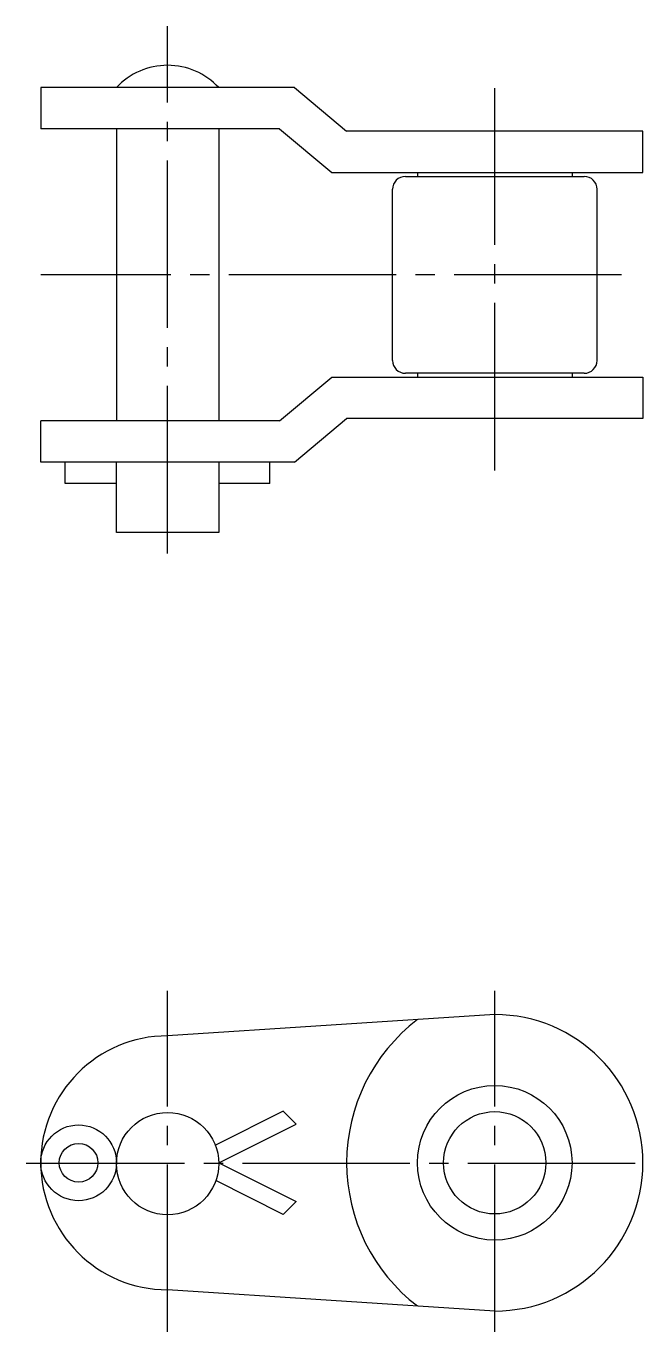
# Model space of a CAD drawing. Extents: x 17 to 176, y 18 to 154.
# Drawn here: x 128.5 to 176.4, y 52.7 to 154.1 of the extents above; entities outside this region: 2.
import ezdxf

# ---------------------------------------------------------------- set-up
doc = ezdxf.new("R2010")
doc.units = 0
doc.linetypes.add('CENTER', pattern=[17.5, 13, -1.5, 1.5, -1.5])
doc.layers.get('0').update_dxf_attribs({"linetype": 'CONTINUOUS'})
doc.layers.add('CENTER', color=1, linetype='CENTER')

msp = doc.modelspace()

# ---------------------------------------------------------------- linework, layer by layer
at = {"color": 7, "linetype": 'CONTINUOUS'}
for p, q in [((149.34, 149.28), (129.64, 149.28)), ((129.64, 149.28), (129.64, 146.08)), ((149.34, 149.28), (153.39, 145.89)), ((148.18, 146.08), (129.64, 146.08)), ((135.52, 146.08), (135.52, 123.42)), ((143.46, 146.08), (143.46, 123.42)), ((148.18, 146.08), (152.23, 142.69)), ((176.39, 145.89), (153.39, 145.89)), ((176.39, 142.69), (176.39, 145.89)), ((152.23, 142.69), (176.39, 142.69)), ((157.95, 142.39), (171.83, 142.39)), ((158.89, 142.69), (158.89, 142.39)), ((170.89, 142.69), (170.89, 142.39)), ((156.95, 128.11), (156.95, 141.39)), ((172.83, 128.11), (172.83, 141.39)), ((148.18, 123.42), (152.23, 126.81)), ((152.23, 126.81), (176.39, 126.81)), ((171.83, 127.11), (157.95, 127.11)), ((158.89, 127.11), (158.89, 126.81)), ((170.89, 127.11), (170.89, 126.81)), ((176.39, 126.81), (176.39, 123.61)), ((129.64, 120.22), (129.64, 123.42)), ((148.18, 123.42), (129.65, 123.42)), ((149.34, 120.22), (153.39, 123.61)), ((176.39, 123.61), (153.39, 123.61)), ((149.34, 120.22), (129.64, 120.22)), ((131.55, 118.56), (131.55, 120.22)), ((135.52, 114.75), (135.52, 120.22)), ((143.46, 120.22), (143.46, 114.75)), ((147.43, 118.56), (147.43, 120.22)), ((135.52, 118.56), (131.55, 118.56)), ((147.43, 118.56), (143.46, 118.56)), ((143.46, 114.75), (135.52, 114.75)), ((164.89, 77.35), (139.49, 75.7)), ((148.46, 69.85), (143.2, 67.22)), ((149.46, 68.85), (148.46, 69.85)), ((143.46, 65.85), (149.46, 68.85)), ((146.46, 67.35), (146.46, 67.35)), ((144.96, 66.6), (144.96, 66.6)), ((143.46, 65.85), (149.46, 62.85)), ((148.46, 61.85), (143.23, 64.47)), ((149.46, 62.85), (148.46, 61.85)), ((164.89, 54.35), (139.49, 56))]:
    msp.add_line(p, q, dxfattribs=at)
for centre, radius in [((164.89, 65.85), 6), ((139.49, 65.79), 3.97), ((164.89, 65.85), 3.97), ((132.58, 65.85), 2.94), ((132.58, 65.85), 1.5)]:
    msp.add_circle(centre, radius, dxfattribs=at)
for centre, radius, start, end in [((139.49, 145.59), 5.42, 42.9052, 137.0948), ((157.95, 141.39), 1, 90, 180), ((171.83, 141.39), 1, 0, 90), ((157.95, 128.11), 1, 180, 270), ((171.83, 128.11), 1, 270, 0), ((164.89, 65.85), 11.5, 270, 90), ((167.36, 65.85), 13.97, 127.324, 232.676), ((139.49, 65.85), 9.85, 90, 270)]:
    msp.add_arc(centre, radius, start, end, dxfattribs=at)
at = {"layer": 'CENTER', "color": 1, "linetype": 'CENTER'}
for p, q in [((139.49, 113.13), (139.49, 154.05)), ((164.89, 119.57), (164.89, 149.23)), ((174.74, 134.75), (129.64, 134.75)), ((139.49, 52.73), (139.49, 79.2)), ((164.89, 52.73), (164.89, 79.2)), ((175.8, 65.79), (128.51, 65.79))]:
    msp.add_line(p, q, dxfattribs=at)

# ---------------------------------------------------------------- texts
at = {"color": 7, "linetype": 'CONTINUOUS'}
for p in [(17.39, 32.63), (17.39, 17.63)]:
    msp.add_text('JNOC80', height=4, dxfattribs=at).set_placement(p)

doc.saveas('drawing.dxf')
